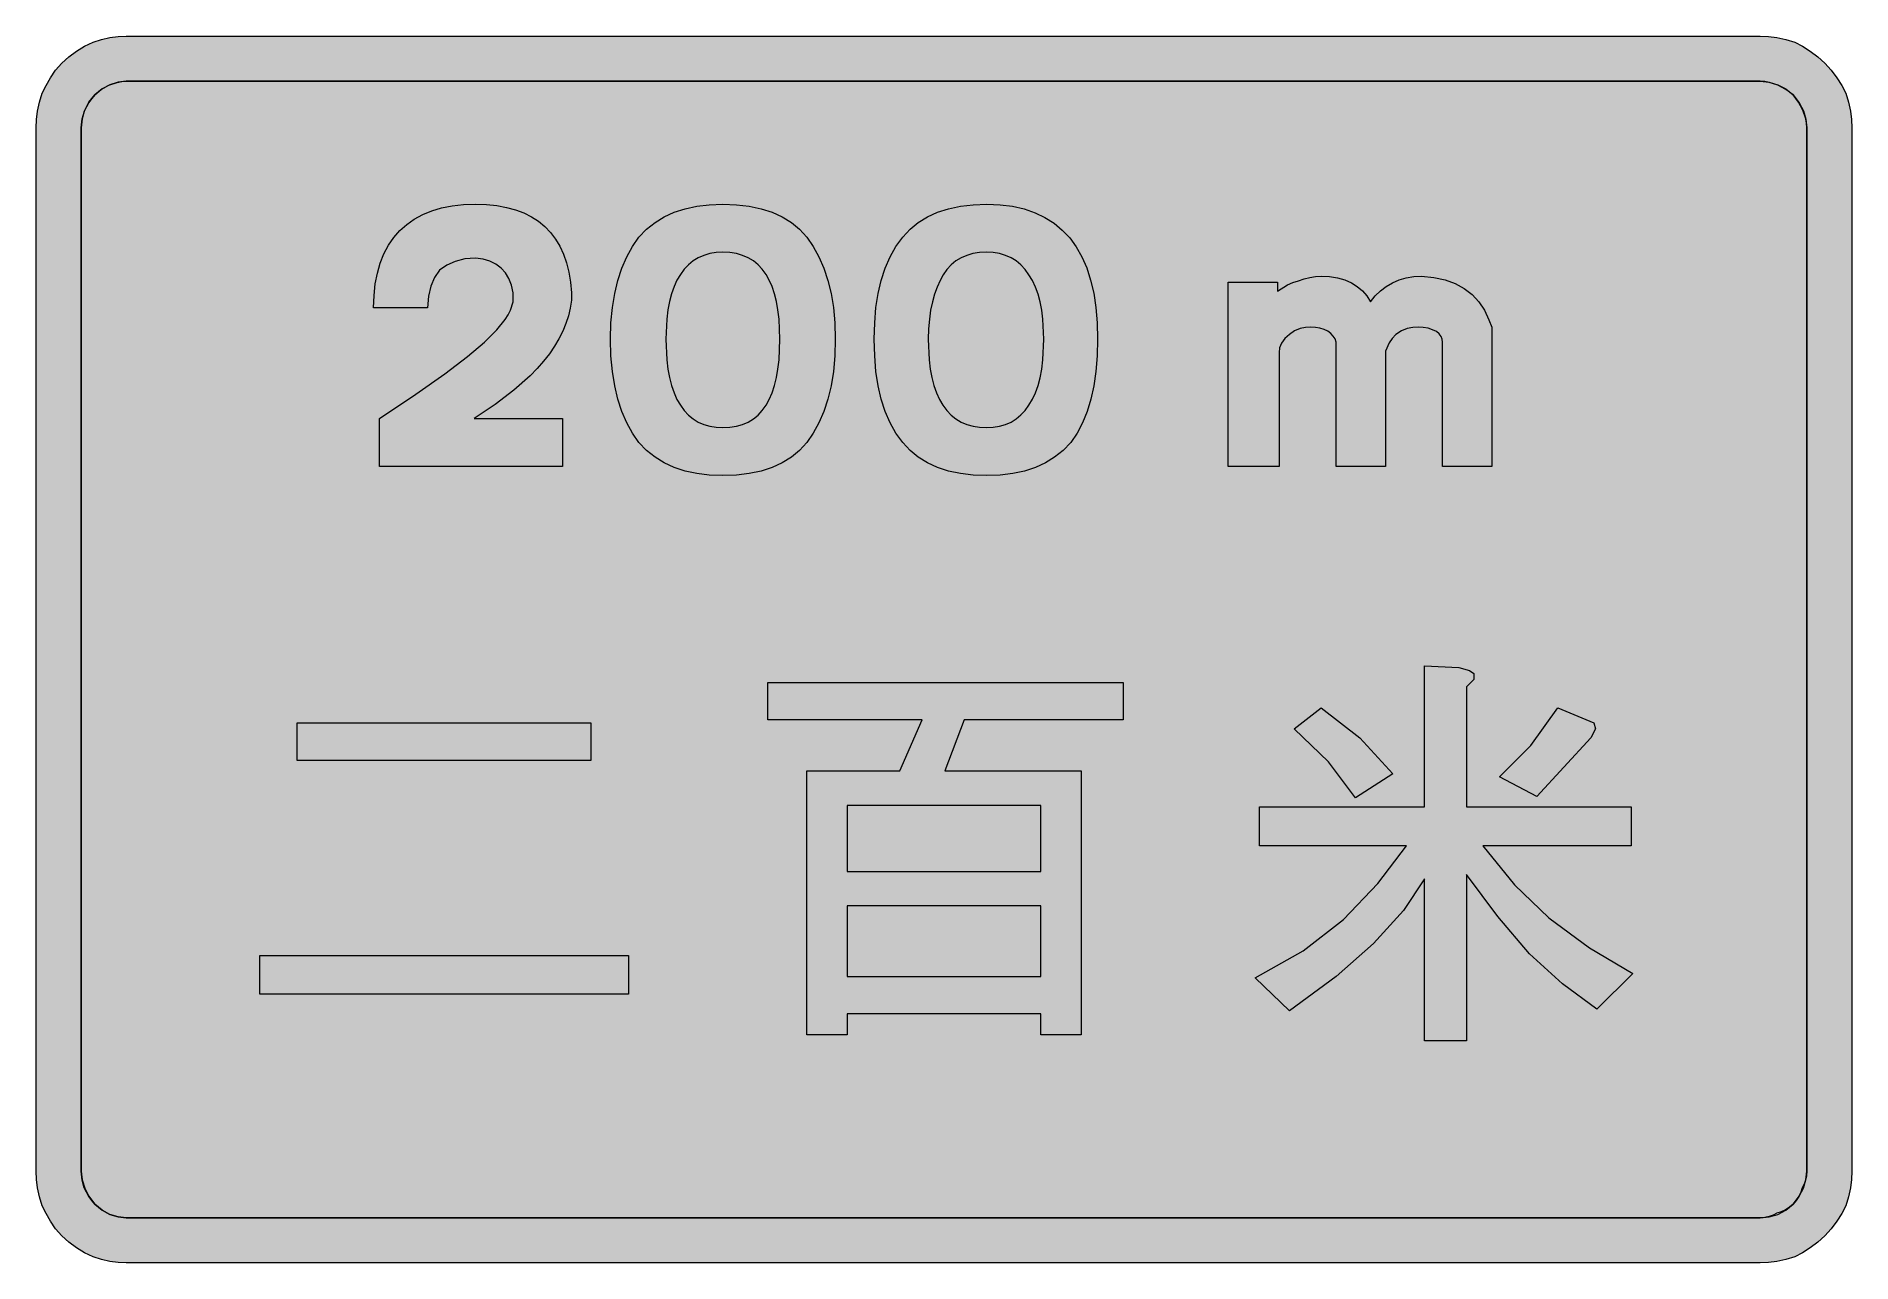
# Model space of a CAD drawing. Header units: metres. Extents: x 103 to 466, y 14 to 260.
import ezdxf

# ---------------------------------------------------------------- set-up
doc = ezdxf.new("R2010")
doc.units = ezdxf.units.M
doc.layers.add('FILL_BLACK_000000', color=7, linetype='Continuous', true_color=0x000000)
doc.layers.add('FILL_WHITE_FFFFFF', color=7, linetype='Continuous', true_color=0xffffff)

msp = doc.modelspace()

# ---------------------------------------------------------------- hatches: boundary and pattern name
at = {"layer": 'FILL_BLACK_000000', "true_color": 0x000000}
h = msp.add_hatch(color=7, dxfattribs=at)
h.dxf.hatch_style = 1
h.paths.add_polyline_path([(450.91, 259.42), (452.67, 259.05), (454.47, 258.48), (456.04, 257.7), (457.58, 256.72), (459.07, 255.57), (460.47, 254.28), (461.76, 252.88), (462.91, 251.39), (463.89, 249.85), (464.67, 248.28), (465.24, 246.48), (465.61, 244.72), (465.81, 243.01), (465.87, 241.38), (465.87, 32.58), (465.81, 30.95), (465.61, 29.24), (465.24, 27.48), (464.67, 25.68), (463.89, 24.11), (462.91, 22.57), (461.76, 21.08), (460.47, 19.68), (459.07, 18.39), (457.58, 17.24), (456.04, 16.26), (454.47, 15.48), (452.67, 14.91), (450.91, 14.54), (449.2, 14.34), (447.57, 14.28), (120.57, 14.28), (118.95, 14.34), (117.27, 14.54), (115.59, 14.91), (113.97, 15.48), (112.23, 16.26), (110.6, 17.24), (109.08, 18.39), (107.67, 19.68), (106.43, 21.08), (105.38, 22.57), (104.51, 24.11), (103.77, 25.68), (103.2, 27.48), (102.83, 29.24), (102.63, 30.95), (102.57, 32.58), (102.57, 241.38), (102.63, 243.01), (102.83, 244.72), (103.2, 246.48), (103.77, 248.28), (104.51, 249.85), (105.38, 251.39), (106.43, 252.88), (107.67, 254.28), (109.08, 255.57), (110.6, 256.72), (112.23, 257.7), (113.97, 258.48), (115.59, 259.05), (117.27, 259.42), (118.95, 259.62), (120.57, 259.68), (447.57, 259.68), (449.2, 259.62), (450.91, 259.42)])
h.paths.add_polyline_path([(118.95, 250.51), (117.31, 250), (115.72, 249.16), (114.27, 247.98), (113.65, 247.25), (113.11, 246.44), (112.17, 244.68), (111.76, 243.14), (111.57, 241.38), (111.57, 32.58), (111.74, 30.83), (112.25, 29.17), (113.09, 27.56), (114.27, 25.98), (115.72, 24.8), (117.31, 23.95), (118.95, 23.45), (120.57, 23.28), (447.57, 23.28), (449.36, 23.45), (451.1, 23.95), (452.72, 24.8), (454.17, 25.98), (455.35, 27.56), (456.2, 29.17), (456.7, 30.83), (456.87, 32.58), (456.87, 241.38), (456.82, 242.28), (456.66, 243.17), (456.08, 244.9), (455.22, 246.53), (454.17, 247.98), (452.72, 249.03), (451.1, 249.89), (449.36, 250.47), (448.47, 250.63), (447.57, 250.68), (120.57, 250.68), (118.95, 250.51)], flags=16)
h = msp.add_hatch(color=7, dxfattribs=at)
h.dxf.hatch_style = 1
h.paths.add_polyline_path([(207.87, 183.18), (207.87, 173.58), (171.27, 173.58), (171.27, 183.18), (178.5, 188.05), (184.3, 192.15), (188.84, 195.59), (192.27, 198.48), (194.74, 200.92), (196.41, 203.01), (197, 203.96), (197.44, 204.86), (197.97, 206.58), (197.97, 206.88), (197.97, 208.08), (197.97, 208.38), (197.65, 209.87), (197.14, 211.19), (196.44, 212.33), (195.57, 213.29), (194.53, 214.07), (193.33, 214.67), (191.97, 215.07), (190.47, 215.28), (188.33, 215.12), (186.42, 214.64), (184.73, 213.89), (183.27, 212.88), (182.26, 211.41), (181.51, 209.69), (181.03, 207.69), (180.87, 205.38), (170.07, 205.38), (170.15, 207.84), (170.41, 210.15), (170.82, 212.3), (171.4, 214.31), (172.14, 216.16), (173.04, 217.86), (174.1, 219.41), (175.32, 220.79), (176.69, 222.02), (178.21, 223.09), (179.89, 224), (181.71, 224.74), (183.69, 225.33), (185.8, 225.74), (188.07, 226), (190.47, 226.08), (192.66, 226.01), (194.72, 225.8), (196.65, 225.45), (198.45, 224.96), (200.12, 224.33), (201.66, 223.56), (203.07, 222.66), (204.35, 221.62), (205.49, 220.44), (206.5, 219.12), (207.37, 217.67), (208.1, 216.08), (208.7, 214.36), (209.16, 212.5), (209.49, 210.51), (209.67, 208.38), (209.67, 207.18), (209.67, 206.88), (209.43, 205.31), (209.07, 203.76), (208.56, 202.22), (207.93, 200.69), (207.17, 199.17), (206.27, 197.67), (205.24, 196.17), (204.08, 194.69), (202.79, 193.22), (201.38, 191.76), (198.15, 188.87), (194.42, 186.01), (190.17, 183.18), (207.87, 183.18)])
h = msp.add_hatch(color=7, dxfattribs=at)
h.dxf.hatch_style = 1
h.paths.add_polyline_path([(262.09, 192.6), (261.62, 189.71), (260.97, 187.04), (260.16, 184.59), (259.18, 182.33), (258.05, 180.27), (256.77, 178.38), (255.32, 176.8), (253.68, 175.45), (251.85, 174.31), (249.83, 173.39), (247.63, 172.68), (245.25, 172.18), (242.7, 171.88), (239.97, 171.78), (237.25, 171.88), (234.73, 172.18), (232.39, 172.68), (230.22, 173.39), (228.22, 174.31), (226.39, 175.45), (224.7, 176.8), (223.17, 178.38), (221.89, 180.27), (220.76, 182.33), (219.78, 184.59), (218.97, 187.04), (218.32, 189.71), (217.85, 192.6), (217.57, 195.72), (217.47, 199.08), (217.57, 202.34), (217.85, 205.39), (218.32, 208.22), (218.97, 210.85), (219.78, 213.29), (220.76, 215.53), (221.89, 217.59), (223.17, 219.48), (224.7, 221.06), (226.39, 222.41), (228.22, 223.55), (230.22, 224.47), (232.39, 225.18), (234.73, 225.68), (237.25, 225.98), (239.97, 226.08), (242.7, 225.98), (245.25, 225.68), (247.63, 225.18), (249.83, 224.47), (251.85, 223.55), (253.68, 222.41), (255.32, 221.06), (256.77, 219.48), (258.05, 217.59), (259.18, 215.53), (260.16, 213.29), (260.97, 210.85), (261.62, 208.22), (262.09, 205.39), (262.37, 202.34), (262.47, 199.08), (262.37, 195.72), (262.09, 192.6)])
h.paths.add_polyline_path([(250.99, 204.92), (250.69, 206.61), (250.3, 208.17), (249.82, 209.6), (249.25, 210.89), (248.6, 212.05), (247.85, 213.08), (247, 213.98), (246.07, 214.74), (245.04, 215.36), (243.92, 215.85), (242.7, 216.2), (241.38, 216.41), (239.97, 216.48), (238.61, 216.41), (237.33, 216.2), (236.13, 215.85), (235.02, 215.36), (234, 214.74), (233.07, 213.98), (232.22, 213.08), (231.46, 212.05), (230.78, 210.89), (230.2, 209.6), (229.7, 208.17), (229.3, 206.61), (228.98, 204.92), (228.75, 203.1), (228.57, 199.08), (228.75, 194.96), (228.98, 193.1), (229.3, 191.38), (229.7, 189.79), (230.2, 188.34), (230.78, 187.02), (231.46, 185.84), (232.22, 184.8), (233.07, 183.9), (234, 183.13), (235.02, 182.5), (236.13, 182.01), (237.33, 181.66), (238.61, 181.45), (239.97, 181.38), (241.38, 181.45), (242.7, 181.66), (243.92, 182.01), (245.04, 182.5), (246.07, 183.13), (247, 183.9), (247.85, 184.8), (248.6, 185.84), (249.25, 187.02), (249.82, 188.34), (250.3, 189.79), (250.69, 191.38), (250.99, 193.1), (251.2, 194.96), (251.37, 199.08), (251.2, 203.1), (250.99, 204.92)], flags=16)
h = msp.add_hatch(color=7, dxfattribs=at)
h.dxf.hatch_style = 1
h.paths.add_polyline_path([(314.63, 192.6), (314.21, 189.71), (313.62, 187.04), (312.86, 184.59), (311.93, 182.33), (310.84, 180.27), (309.57, 178.38), (308.04, 176.8), (306.35, 175.45), (304.52, 174.31), (302.52, 173.39), (300.35, 172.68), (298.01, 172.18), (295.49, 171.88), (292.77, 171.78), (290.04, 171.88), (287.49, 172.18), (285.11, 172.68), (282.91, 173.39), (280.89, 174.31), (279.06, 175.45), (277.42, 176.8), (275.97, 178.38), (274.61, 180.27), (273.43, 182.33), (272.45, 184.59), (271.66, 187.04), (271.05, 189.71), (270.61, 192.6), (270.35, 195.72), (270.27, 199.08), (270.35, 202.34), (270.61, 205.39), (271.05, 208.22), (271.66, 210.85), (272.45, 213.29), (273.43, 215.53), (274.61, 217.59), (275.97, 219.48), (277.42, 221.06), (279.06, 222.41), (280.89, 223.55), (282.91, 224.47), (285.11, 225.18), (287.49, 225.68), (290.04, 225.98), (292.77, 226.08), (295.44, 225.97), (297.94, 225.66), (300.28, 225.13), (302.44, 224.39), (304.43, 223.44), (306.25, 222.28), (307.9, 220.91), (309.38, 219.33), (310.69, 217.54), (311.82, 215.53), (312.78, 213.32), (313.57, 210.89), (314.18, 208.26), (314.62, 205.41), (314.88, 202.35), (314.97, 199.08), (314.89, 195.72), (314.63, 192.6)])
h.paths.add_polyline_path([(303.77, 204.88), (303.46, 206.54), (303.04, 208.08), (302.52, 209.5), (301.9, 210.8), (301.17, 211.98), (300.44, 213.03), (299.6, 213.95), (298.67, 214.72), (297.65, 215.35), (296.54, 215.85), (295.35, 216.2), (294.09, 216.41), (292.77, 216.48), (291.35, 216.41), (290.02, 216.2), (288.78, 215.85), (287.63, 215.35), (286.59, 214.72), (285.64, 213.95), (284.8, 213.03), (284.07, 211.98), (283.42, 210.8), (282.84, 209.5), (282.33, 208.08), (281.9, 206.54), (281.54, 204.88), (281.29, 203.08), (281.13, 201.15), (281.07, 199.08), (281.25, 194.96), (281.48, 193.1), (281.8, 191.38), (282.21, 189.79), (282.72, 188.34), (283.31, 187.02), (284, 185.84), (284.77, 184.8), (285.64, 183.9), (286.6, 183.13), (287.65, 182.5), (288.79, 182.01), (290.03, 181.66), (291.35, 181.45), (292.77, 181.38), (294.09, 181.45), (295.35, 181.66), (296.54, 182.01), (297.65, 182.5), (298.67, 183.14), (299.6, 183.91), (300.44, 184.83), (301.17, 185.88), (301.9, 187.06), (302.52, 188.36), (303.04, 189.79), (303.46, 191.35), (303.77, 193.06), (304, 194.91), (304.17, 199.08), (304, 203.08), (303.77, 204.88)], flags=16)
h = msp.add_hatch(color=7, dxfattribs=at)
h.dxf.hatch_style = 1
h.paths.add_polyline_path([(378.05, 201.41), (376.92, 201.18), (375.8, 200.72), (374.67, 199.98), (373.88, 199.21), (373.28, 198.33), (372.57, 196.68), (372.57, 196.38), (372.57, 173.58), (362.67, 173.58), (362.67, 198.48), (362.48, 199.13), (362.13, 199.71), (361.64, 200.22), (361.02, 200.65), (360.29, 201.01), (359.46, 201.26), (358.55, 201.42), (357.57, 201.48), (356.58, 201.41), (355.47, 201.18), (354.36, 200.72), (353.37, 199.98), (352.41, 199.21), (351.76, 198.29), (351.39, 197.32), (351.27, 196.38), (351.27, 173.58), (341.07, 173.58), (341.07, 210.48), (350.97, 210.48), (350.97, 208.68), (352.96, 209.95), (354.05, 210.45), (355.17, 210.78), (356.3, 211.17), (357.42, 211.45), (358.55, 211.62), (359.67, 211.68), (361.4, 211.6), (362.99, 211.35), (364.44, 210.94), (365.75, 210.37), (366.91, 209.64), (367.94, 208.77), (368.82, 207.75), (369.57, 206.58), (370.53, 207.75), (371.59, 208.77), (372.74, 209.64), (374, 210.37), (375.33, 210.94), (376.74, 211.35), (378.22, 211.6), (379.77, 211.68), (382.25, 211.44), (384.5, 210.95), (386.52, 210.22), (388.32, 209.24), (389.9, 208.03), (391.25, 206.58), (392.37, 204.89), (393.27, 202.98), (393.87, 201.48), (393.87, 200.28), (393.87, 199.98), (393.87, 173.58), (383.97, 173.58), (383.97, 198.48), (383.91, 199.1), (383.71, 199.64), (383.34, 200.13), (382.77, 200.58), (382, 200.97), (381.08, 201.25), (380.11, 201.42), (379.17, 201.48), (378.05, 201.41)])
h = msp.add_hatch(color=7, dxfattribs=at)
h.dxf.hatch_style = 1
h.paths.add_polyline_path([(347.37, 105.48), (380.37, 105.48), (380.37, 133.68), (387.27, 133.38), (389.37, 132.78), (390.27, 132.18), (390.27, 130.98), (388.77, 129.48), (388.77, 105.48), (421.77, 105.48), (421.77, 97.68), (392.07, 97.68), (398.37, 89.88), (405.27, 83.28), (413.37, 77.28), (422.07, 72.18), (414.87, 64.98), (407.97, 70.08), (401.37, 76.08), (395.07, 83.58), (388.77, 91.98), (388.77, 58.68), (380.37, 58.68), (380.37, 91.08), (376.17, 84.78), (370.17, 78.18), (362.67, 71.58), (353.37, 64.68), (346.47, 71.28), (356.07, 76.68), (364.17, 82.98), (371.07, 90.18), (376.77, 97.68), (347.37, 97.68), (347.37, 105.48)])
h = msp.add_hatch(color=7, dxfattribs=at)
h.dxf.hatch_style = 1
h.paths.add_polyline_path([(320.07, 122.88), (288.27, 122.88), (284.37, 112.68), (311.67, 112.68), (311.67, 59.88), (303.57, 59.88), (303.57, 64.08), (264.87, 64.08), (264.87, 59.88), (256.77, 59.88), (256.77, 112.68), (275.37, 112.68), (279.87, 122.88), (248.97, 122.88), (248.97, 130.38), (320.07, 130.38), (320.07, 122.88)])
h.paths.add_polyline_path([(264.87, 105.78), (264.87, 92.58), (303.57, 92.58), (303.57, 105.78), (264.87, 105.78)], flags=16)
h.paths.add_polyline_path([(303.57, 85.68), (264.87, 85.68), (264.87, 71.58), (303.57, 71.58), (303.57, 85.68)], flags=16)
h = msp.add_hatch(color=7, dxfattribs=at)
h.dxf.hatch_style = 1
h.paths.add_polyline_path([(367.47, 119.28), (374.07, 112.08), (366.57, 107.28), (361.17, 114.48), (354.27, 121.08), (359.67, 125.28), (367.47, 119.28)])
h = msp.add_hatch(color=7, dxfattribs=at)
h.dxf.hatch_style = 1
h.paths.add_polyline_path([(401.67, 117.78), (407.07, 125.28), (414.27, 122.28), (414.57, 121.08), (413.67, 119.28), (402.87, 107.58), (395.37, 111.48), (401.67, 117.78)])
h = msp.add_hatch(color=7, dxfattribs=at)
h.dxf.hatch_style = 1
h.paths.add_polyline_path([(213.57, 122.28), (213.57, 114.78), (154.77, 114.78), (154.77, 122.28), (213.57, 122.28)])
h = msp.add_hatch(color=7, dxfattribs=at)
h.dxf.hatch_style = 1
h.paths.add_polyline_path([(221.07, 75.78), (221.07, 67.98), (147.27, 67.98), (147.27, 75.78), (221.07, 75.78)])
at = {"layer": 'FILL_WHITE_FFFFFF', "true_color": 0xffffff}
h = msp.add_hatch(color=7, dxfattribs=at)
h.dxf.hatch_style = 1
h.paths.add_polyline_path([(447.57, 250.68), (449.36, 250.51), (451.1, 250), (452.72, 249.16), (454.17, 247.98), (455.35, 246.4), (456.2, 244.79), (456.7, 243.13), (456.87, 241.38), (456.87, 32.58), (456.81, 31.68), (456.65, 30.82), (456.36, 30.01), (455.97, 29.28), (455.69, 28.38), (455.3, 27.52), (454.79, 26.71), (454.17, 25.98), (453.44, 25.36), (452.63, 24.85), (451.77, 24.46), (450.87, 24.18), (450.14, 23.79), (449.33, 23.5), (448.47, 23.34), (447.57, 23.28), (120.57, 23.28), (118.95, 23.45), (117.31, 23.95), (115.72, 24.8), (114.27, 25.98), (113.65, 26.71), (113.11, 27.52), (112.17, 29.28), (111.76, 30.82), (111.57, 32.58), (111.57, 241.38), (111.74, 243.17), (112.25, 244.9), (113.09, 246.53), (114.27, 247.98), (115.55, 249.03), (117.08, 249.89), (118.78, 250.47), (119.67, 250.63), (120.57, 250.68), (447.57, 250.68)])

# ---------------------------------------------------------------- linework, layer by layer
at = {"layer": 'FILL_BLACK_000000', "lineweight": 0, "true_color": 0x000000}
for points in [[(450.91, 259.42), (452.67, 259.05), (454.47, 258.48), (456.04, 257.7), (457.58, 256.72), (459.07, 255.57), (460.47, 254.28), (461.76, 252.88), (462.91, 251.39), (463.89, 249.85), (464.67, 248.28), (465.24, 246.48), (465.61, 244.72), (465.81, 243.01), (465.87, 241.38), (465.87, 32.58), (465.81, 30.95), (465.61, 29.24), (465.24, 27.48), (464.67, 25.68), (463.89, 24.11), (462.91, 22.57), (461.76, 21.08), (460.47, 19.68), (459.07, 18.39), (457.58, 17.24), (456.04, 16.26), (454.47, 15.48), (452.67, 14.91), (450.91, 14.54), (449.2, 14.34), (447.57, 14.28), (120.57, 14.28), (118.95, 14.34), (117.27, 14.54), (115.59, 14.91), (113.97, 15.48), (112.23, 16.26), (110.6, 17.24), (109.08, 18.39), (107.67, 19.68), (106.43, 21.08), (105.38, 22.57), (104.51, 24.11), (103.77, 25.68), (103.2, 27.48), (102.83, 29.24), (102.63, 30.95), (102.57, 32.58), (102.57, 241.38), (102.63, 243.01), (102.83, 244.72), (103.2, 246.48), (103.77, 248.28), (104.51, 249.85), (105.38, 251.39), (106.43, 252.88), (107.67, 254.28), (109.08, 255.57), (110.6, 256.72), (112.23, 257.7), (113.97, 258.48), (115.59, 259.05), (117.27, 259.42), (118.95, 259.62), (120.57, 259.68), (447.57, 259.68), (449.2, 259.62)], [(118.95, 250.51), (117.31, 250), (115.72, 249.16), (114.27, 247.98), (113.65, 247.25), (113.11, 246.44), (112.17, 244.68), (111.76, 243.14), (111.57, 241.38), (111.57, 32.58), (111.74, 30.83), (112.25, 29.17), (113.09, 27.56), (114.27, 25.98), (115.72, 24.8), (117.31, 23.95), (118.95, 23.45), (120.57, 23.28), (447.57, 23.28), (449.36, 23.45), (451.1, 23.95), (452.72, 24.8), (454.17, 25.98), (455.35, 27.56), (456.2, 29.17), (456.7, 30.83), (456.87, 32.58), (456.87, 241.38), (456.82, 242.28), (456.66, 243.17), (456.08, 244.9), (455.22, 246.53), (454.17, 247.98), (452.72, 249.03), (451.1, 249.89), (449.36, 250.47), (448.47, 250.63), (447.57, 250.68), (120.57, 250.68)], [(207.87, 183.18), (207.87, 173.58), (171.27, 173.58), (171.27, 183.18), (178.5, 188.05), (184.3, 192.15), (188.84, 195.59), (192.27, 198.48), (194.74, 200.92), (196.41, 203.01), (197, 203.96), (197.44, 204.86), (197.97, 206.58), (197.97, 206.88), (197.97, 208.08), (197.97, 208.38), (197.65, 209.87), (197.14, 211.19), (196.44, 212.33), (195.57, 213.29), (194.53, 214.07), (193.33, 214.67), (191.97, 215.07), (190.47, 215.28), (188.33, 215.12), (186.42, 214.64), (184.73, 213.89), (183.27, 212.88), (182.26, 211.41), (181.51, 209.69), (181.03, 207.69), (180.87, 205.38), (170.07, 205.38), (170.15, 207.84), (170.41, 210.15), (170.82, 212.3), (171.4, 214.31), (172.14, 216.16), (173.04, 217.86), (174.1, 219.41), (175.32, 220.79), (176.69, 222.02), (178.21, 223.09), (179.89, 224), (181.71, 224.74), (183.69, 225.33), (185.8, 225.74), (188.07, 226), (190.47, 226.08), (192.66, 226.01), (194.72, 225.8), (196.65, 225.45), (198.45, 224.96), (200.12, 224.33), (201.66, 223.56), (203.07, 222.66), (204.35, 221.62), (205.49, 220.44), (206.5, 219.12), (207.37, 217.67), (208.1, 216.08), (208.7, 214.36), (209.16, 212.5), (209.49, 210.51), (209.67, 208.38), (209.67, 207.18), (209.67, 206.88), (209.43, 205.31), (209.07, 203.76), (208.56, 202.22), (207.93, 200.69), (207.17, 199.17), (206.27, 197.67), (205.24, 196.17), (204.08, 194.69), (202.79, 193.22), (201.38, 191.76), (198.15, 188.87), (194.42, 186.01), (190.17, 183.18)], [(262.09, 192.6), (261.62, 189.71), (260.97, 187.04), (260.16, 184.59), (259.18, 182.33), (258.05, 180.27), (256.77, 178.38), (255.32, 176.8), (253.68, 175.45), (251.85, 174.31), (249.83, 173.39), (247.63, 172.68), (245.25, 172.18), (242.7, 171.88), (239.97, 171.78), (237.25, 171.88), (234.73, 172.18), (232.39, 172.68), (230.22, 173.39), (228.22, 174.31), (226.39, 175.45), (224.7, 176.8), (223.17, 178.38), (221.89, 180.27), (220.76, 182.33), (219.78, 184.59), (218.97, 187.04), (218.32, 189.71), (217.85, 192.6), (217.57, 195.72), (217.47, 199.08), (217.57, 202.34), (217.85, 205.39), (218.32, 208.22), (218.97, 210.85), (219.78, 213.29), (220.76, 215.53), (221.89, 217.59), (223.17, 219.48), (224.7, 221.06), (226.39, 222.41), (228.22, 223.55), (230.22, 224.47), (232.39, 225.18), (234.73, 225.68), (237.25, 225.98), (239.97, 226.08), (242.7, 225.98), (245.25, 225.68), (247.63, 225.18), (249.83, 224.47), (251.85, 223.55), (253.68, 222.41), (255.32, 221.06), (256.77, 219.48), (258.05, 217.59), (259.18, 215.53), (260.16, 213.29), (260.97, 210.85), (261.62, 208.22), (262.09, 205.39), (262.37, 202.34), (262.47, 199.08), (262.37, 195.72)], [(314.63, 192.6), (314.21, 189.71), (313.62, 187.04), (312.86, 184.59), (311.93, 182.33), (310.84, 180.27), (309.57, 178.38), (308.04, 176.8), (306.35, 175.45), (304.52, 174.31), (302.52, 173.39), (300.35, 172.68), (298.01, 172.18), (295.49, 171.88), (292.77, 171.78), (290.04, 171.88), (287.49, 172.18), (285.11, 172.68), (282.91, 173.39), (280.89, 174.31), (279.06, 175.45), (277.42, 176.8), (275.97, 178.38), (274.61, 180.27), (273.43, 182.33), (272.45, 184.59), (271.66, 187.04), (271.05, 189.71), (270.61, 192.6), (270.35, 195.72), (270.27, 199.08), (270.35, 202.34), (270.61, 205.39), (271.05, 208.22), (271.66, 210.85), (272.45, 213.29), (273.43, 215.53), (274.61, 217.59), (275.97, 219.48), (277.42, 221.06), (279.06, 222.41), (280.89, 223.55), (282.91, 224.47), (285.11, 225.18), (287.49, 225.68), (290.04, 225.98), (292.77, 226.08), (295.44, 225.97), (297.94, 225.66), (300.28, 225.13), (302.44, 224.39), (304.43, 223.44), (306.25, 222.28), (307.9, 220.91), (309.38, 219.33), (310.69, 217.54), (311.82, 215.53), (312.78, 213.32), (313.57, 210.89), (314.18, 208.26), (314.62, 205.41), (314.88, 202.35), (314.97, 199.08), (314.89, 195.72)], [(250.99, 204.92), (250.69, 206.61), (250.3, 208.17), (249.82, 209.6), (249.25, 210.89), (248.6, 212.05), (247.85, 213.08), (247, 213.98), (246.07, 214.74), (245.04, 215.36), (243.92, 215.85), (242.7, 216.2), (241.38, 216.41), (239.97, 216.48), (238.61, 216.41), (237.33, 216.2), (236.13, 215.85), (235.02, 215.36), (234, 214.74), (233.07, 213.98), (232.22, 213.08), (231.46, 212.05), (230.78, 210.89), (230.2, 209.6), (229.7, 208.17), (229.3, 206.61), (228.98, 204.92), (228.75, 203.1), (228.57, 199.08), (228.75, 194.96), (228.98, 193.1), (229.3, 191.38), (229.7, 189.79), (230.2, 188.34), (230.78, 187.02), (231.46, 185.84), (232.22, 184.8), (233.07, 183.9), (234, 183.13), (235.02, 182.5), (236.13, 182.01), (237.33, 181.66), (238.61, 181.45), (239.97, 181.38), (241.38, 181.45), (242.7, 181.66), (243.92, 182.01), (245.04, 182.5), (246.07, 183.13), (247, 183.9), (247.85, 184.8), (248.6, 185.84), (249.25, 187.02), (249.82, 188.34), (250.3, 189.79), (250.69, 191.38), (250.99, 193.1), (251.2, 194.96), (251.37, 199.08), (251.2, 203.1)], [(303.77, 204.88), (303.46, 206.54), (303.04, 208.08), (302.52, 209.5), (301.9, 210.8), (301.17, 211.98), (300.44, 213.03), (299.6, 213.95), (298.67, 214.72), (297.65, 215.35), (296.54, 215.85), (295.35, 216.2), (294.09, 216.41), (292.77, 216.48), (291.35, 216.41), (290.02, 216.2), (288.78, 215.85), (287.63, 215.35), (286.59, 214.72), (285.64, 213.95), (284.8, 213.03), (284.07, 211.98), (283.42, 210.8), (282.84, 209.5), (282.33, 208.08), (281.9, 206.54), (281.54, 204.88), (281.29, 203.08), (281.13, 201.15), (281.07, 199.08), (281.25, 194.96), (281.48, 193.1), (281.8, 191.38), (282.21, 189.79), (282.72, 188.34), (283.31, 187.02), (284, 185.84), (284.77, 184.8), (285.64, 183.9), (286.6, 183.13), (287.65, 182.5), (288.79, 182.01), (290.03, 181.66), (291.35, 181.45), (292.77, 181.38), (294.09, 181.45), (295.35, 181.66), (296.54, 182.01), (297.65, 182.5), (298.67, 183.14), (299.6, 183.91), (300.44, 184.83), (301.17, 185.88), (301.9, 187.06), (302.52, 188.36), (303.04, 189.79), (303.46, 191.35), (303.77, 193.06), (304, 194.91), (304.17, 199.08), (304, 203.08)], [(378.05, 201.41), (376.92, 201.18), (375.8, 200.72), (374.67, 199.98), (373.88, 199.21), (373.28, 198.33), (372.57, 196.68), (372.57, 196.38), (372.57, 173.58), (362.67, 173.58), (362.67, 198.48), (362.48, 199.13), (362.13, 199.71), (361.64, 200.22), (361.02, 200.65), (360.29, 201.01), (359.46, 201.26), (358.55, 201.42), (357.57, 201.48), (356.58, 201.41), (355.47, 201.18), (354.36, 200.72), (353.37, 199.98), (352.41, 199.21), (351.76, 198.29), (351.39, 197.32), (351.27, 196.38), (351.27, 173.58), (341.07, 173.58), (341.07, 210.48), (350.97, 210.48), (350.97, 208.68), (352.96, 209.95), (354.05, 210.45), (355.17, 210.78), (356.3, 211.17), (357.42, 211.45), (358.55, 211.62), (359.67, 211.68), (361.4, 211.6), (362.99, 211.35), (364.44, 210.94), (365.75, 210.37), (366.91, 209.64), (367.94, 208.77), (368.82, 207.75), (369.57, 206.58), (370.53, 207.75), (371.59, 208.77), (372.74, 209.64), (374, 210.37), (375.33, 210.94), (376.74, 211.35), (378.22, 211.6), (379.77, 211.68), (382.25, 211.44), (384.5, 210.95), (386.52, 210.22), (388.32, 209.24), (389.9, 208.03), (391.25, 206.58), (392.37, 204.89), (393.27, 202.98), (393.87, 201.48), (393.87, 200.28), (393.87, 199.98), (393.87, 173.58), (383.97, 173.58), (383.97, 198.48), (383.91, 199.1), (383.71, 199.64), (383.34, 200.13), (382.77, 200.58), (382, 200.97), (381.08, 201.25), (380.11, 201.42), (379.17, 201.48)], [(347.37, 105.48), (380.37, 105.48), (380.37, 133.68), (387.27, 133.38), (389.37, 132.78), (390.27, 132.18), (390.27, 130.98), (388.77, 129.48), (388.77, 105.48), (421.77, 105.48), (421.77, 97.68), (392.07, 97.68), (398.37, 89.88), (405.27, 83.28), (413.37, 77.28), (422.07, 72.18), (414.87, 64.98), (407.97, 70.08), (401.37, 76.08), (395.07, 83.58), (388.77, 91.98), (388.77, 58.68), (380.37, 58.68), (380.37, 91.08), (376.17, 84.78), (370.17, 78.18), (362.67, 71.58), (353.37, 64.68), (346.47, 71.28), (356.07, 76.68), (364.17, 82.98), (371.07, 90.18), (376.77, 97.68), (347.37, 97.68)], [(320.07, 122.88), (288.27, 122.88), (284.37, 112.68), (311.67, 112.68), (311.67, 59.88), (303.57, 59.88), (303.57, 64.08), (264.87, 64.08), (264.87, 59.88), (256.77, 59.88), (256.77, 112.68), (275.37, 112.68), (279.87, 122.88), (248.97, 122.88), (248.97, 130.38), (320.07, 130.38)], [(367.47, 119.28), (374.07, 112.08), (366.57, 107.28), (361.17, 114.48), (354.27, 121.08), (359.67, 125.28)], [(401.67, 117.78), (407.07, 125.28), (414.27, 122.28), (414.57, 121.08), (413.67, 119.28), (402.87, 107.58), (395.37, 111.48)], [(213.57, 122.28), (213.57, 114.78), (154.77, 114.78), (154.77, 122.28)], [(264.87, 105.78), (264.87, 92.58), (303.57, 92.58), (303.57, 105.78)], [(303.57, 85.68), (264.87, 85.68), (264.87, 71.58), (303.57, 71.58)], [(221.07, 75.78), (221.07, 67.98), (147.27, 67.98), (147.27, 75.78)]]:
    msp.add_lwpolyline(points, close=True, dxfattribs=at)
at = {"layer": 'FILL_WHITE_FFFFFF', "lineweight": 0, "true_color": 0xffffff}
msp.add_lwpolyline([(447.57, 250.68), (449.36, 250.51), (451.1, 250), (452.72, 249.16), (454.17, 247.98), (455.35, 246.4), (456.2, 244.79), (456.7, 243.13), (456.87, 241.38), (456.87, 32.58), (456.81, 31.68), (456.65, 30.82), (456.36, 30.01), (455.97, 29.28), (455.69, 28.38), (455.3, 27.52), (454.79, 26.71), (454.17, 25.98), (453.44, 25.36), (452.63, 24.85), (451.77, 24.46), (450.87, 24.18), (450.14, 23.79), (449.33, 23.5), (448.47, 23.34), (447.57, 23.28), (120.57, 23.28), (118.95, 23.45), (117.31, 23.95), (115.72, 24.8), (114.27, 25.98), (113.65, 26.71), (113.11, 27.52), (112.17, 29.28), (111.76, 30.82), (111.57, 32.58), (111.57, 241.38), (111.74, 243.17), (112.25, 244.9), (113.09, 246.53), (114.27, 247.98), (115.55, 249.03), (117.08, 249.89), (118.78, 250.47), (119.67, 250.63), (120.57, 250.68)], close=True, dxfattribs=at)

doc.saveas('drawing.dxf')
